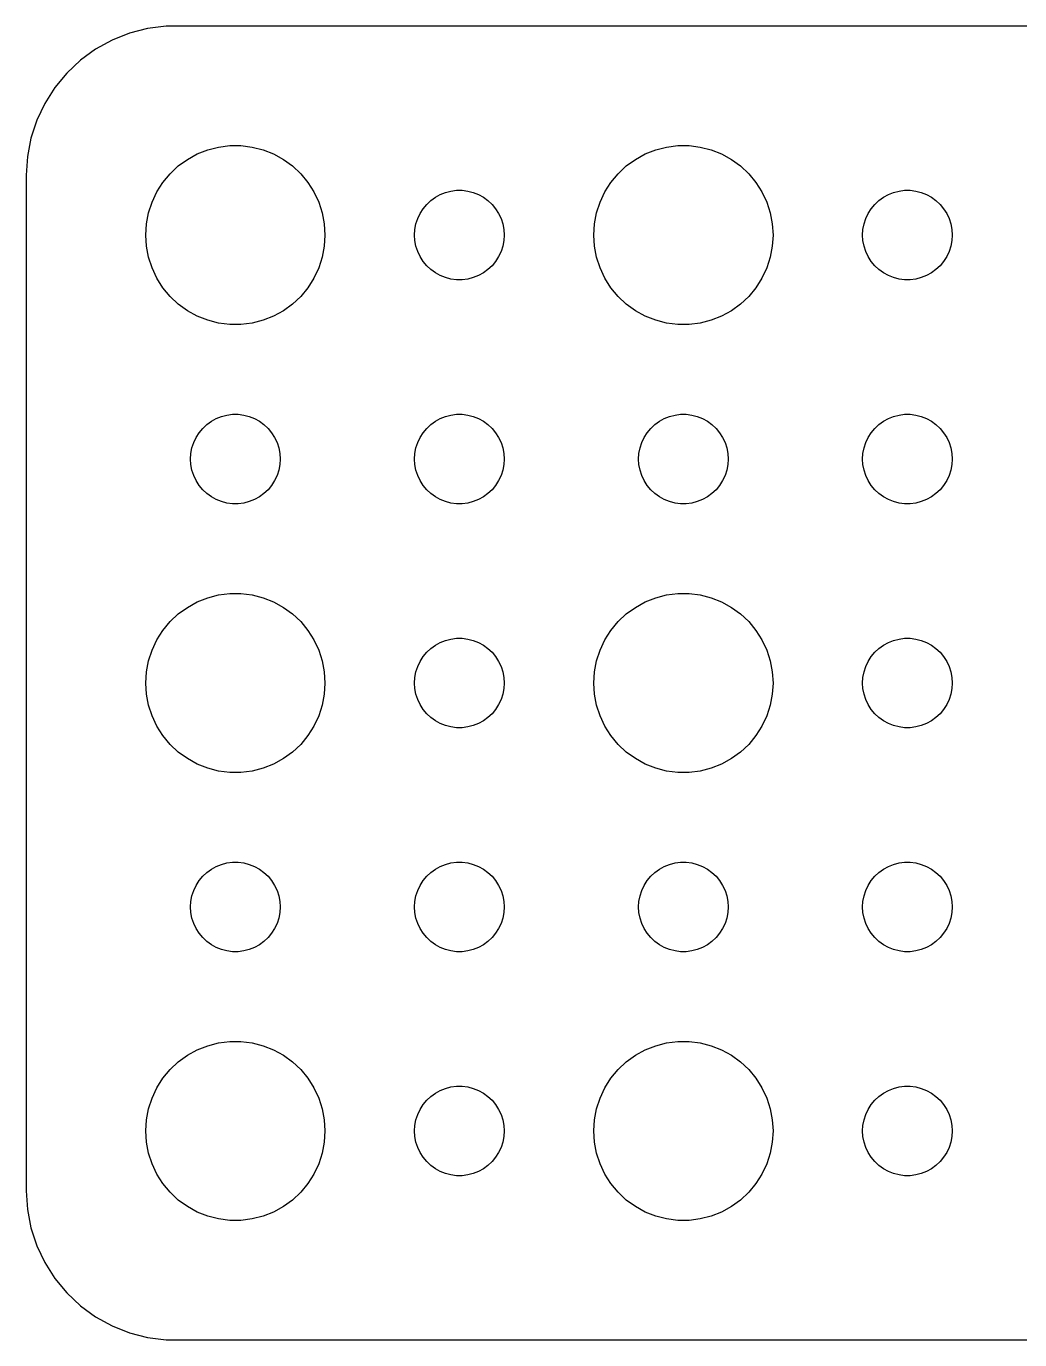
# Model space of a CAD drawing. Header units: metres. Extents: x -37 to 37, y 140 to 346.
# Drawn here: x -37 to -3.74, y 140.01 to 183.99 of the extents above; entities that cross this region are included whole.
import ezdxf

# ---------------------------------------------------------------- set-up
doc = ezdxf.new("R2010")
doc.units = ezdxf.units.M

msp = doc.modelspace()

# ---------------------------------------------------------------- linework, layer by layer
for p, q in [((-32.9369, 183.911), (-33.5451, 183.755)), ((-32.3139, 183.99), (-32.9369, 183.911)), ((32.3139, 183.99), (-32.3139, 183.99)), ((-34.1289, 183.524), (-34.6791, 183.222)), ((-33.5451, 183.755), (-34.1289, 183.524)), ((-34.6791, 183.222), (-35.1871, 182.853)), ((-35.1871, 182.853), (-35.6448, 182.423)), ((-35.6448, 182.423), (-36.0451, 181.939)), ((-36.0451, 181.939), (-36.3815, 181.409)), ((-36.3815, 181.409), (-36.6489, 180.841)), ((-36.6489, 180.841), (-36.8429, 180.243)), ((-36.8429, 180.243), (-36.9606, 179.627)), ((-30.927, 179.853), (-30.5621, 179.947)), ((-30.5621, 179.947), (-30.1884, 179.994)), ((-30.1884, 179.994), (-29.8116, 179.994)), ((-29.8116, 179.994), (-29.4379, 179.947)), ((-29.4379, 179.947), (-29.0729, 179.853)), ((-15.927, 179.853), (-15.5621, 179.947)), ((-15.5621, 179.947), (-15.1884, 179.994)), ((-15.1884, 179.994), (-14.8116, 179.994)), ((-14.8116, 179.994), (-14.4379, 179.947)), ((-14.4379, 179.947), (-14.0729, 179.853)), ((-36.9606, 179.627), (-37, 179)), ((-31.9123, 179.312), (-31.6075, 179.533)), ((-31.6075, 179.533), (-31.2773, 179.714)), ((-31.2773, 179.714), (-30.927, 179.853)), ((-29.0729, 179.853), (-28.7227, 179.714)), ((-28.7227, 179.714), (-28.3925, 179.533)), ((-28.3925, 179.533), (-28.0877, 179.312)), ((-16.9123, 179.312), (-16.6075, 179.533)), ((-16.6075, 179.533), (-16.2773, 179.714)), ((-16.2773, 179.714), (-15.927, 179.853)), ((-14.0729, 179.853), (-13.7227, 179.714)), ((-13.7227, 179.714), (-13.3925, 179.533)), ((-13.3925, 179.533), (-13.0877, 179.312)), ((-37, 179), (-37, 145)), ((-32.427, 178.763), (-32.1869, 179.054)), ((-32.1869, 179.054), (-31.9123, 179.312)), ((-28.0877, 179.312), (-27.8131, 179.054)), ((-27.8131, 179.054), (-27.5729, 178.763)), ((-17.427, 178.763), (-17.1869, 179.054)), ((-17.1869, 179.054), (-16.9123, 179.312)), ((-13.0877, 179.312), (-12.8131, 179.054)), ((-12.8131, 179.054), (-12.5729, 178.763)), ((-32.6289, 178.445), (-32.427, 178.763)), ((-27.5729, 178.763), (-27.3711, 178.445)), ((-17.6289, 178.445), (-17.427, 178.763)), ((-12.5729, 178.763), (-12.3711, 178.445)), ((-32.7893, 178.104), (-32.6289, 178.445)), ((-27.3711, 178.445), (-27.2107, 178.104)), ((-23.5934, 178.027), (-23.4561, 178.156)), ((-23.4561, 178.156), (-23.3037, 178.266)), ((-23.3037, 178.266), (-23.1387, 178.357)), ((-23.1387, 178.357), (-22.9635, 178.427)), ((-22.9635, 178.427), (-22.7811, 178.473)), ((-22.7811, 178.473), (-22.5942, 178.497)), ((-22.5942, 178.497), (-22.4058, 178.497)), ((-22.4058, 178.497), (-22.2189, 178.473)), ((-22.2189, 178.473), (-22.0365, 178.427)), ((-22.0365, 178.427), (-21.8613, 178.357)), ((-21.8613, 178.357), (-21.6963, 178.266)), ((-21.6963, 178.266), (-21.5439, 178.156)), ((-21.5439, 178.156), (-21.4065, 178.027)), ((-17.7893, 178.104), (-17.6289, 178.445)), ((-12.3711, 178.445), (-12.2107, 178.104)), ((-8.59344, 178.027), (-8.45613, 178.156)), ((-8.45613, 178.156), (-8.30373, 178.266)), ((-8.30373, 178.266), (-8.13866, 178.357)), ((-8.13866, 178.357), (-7.96352, 178.427)), ((-7.96352, 178.427), (-7.78107, 178.473)), ((-7.78107, 178.473), (-7.59418, 178.497)), ((-7.59418, 178.497), (-7.40581, 178.497)), ((-7.40581, 178.497), (-7.21892, 178.473)), ((-7.21892, 178.473), (-7.03647, 178.427)), ((-7.03647, 178.427), (-6.86133, 178.357)), ((-6.86133, 178.357), (-6.69626, 178.266)), ((-6.69626, 178.266), (-6.54385, 178.156)), ((-6.54385, 178.156), (-6.40654, 178.027)), ((-32.9763, 177.376), (-32.9057, 177.746)), ((-32.9057, 177.746), (-32.7893, 178.104)), ((-27.2107, 178.104), (-27.0942, 177.746)), ((-27.0942, 177.746), (-27.0237, 177.376)), ((-23.8947, 177.552), (-23.8145, 177.723)), ((-23.8145, 177.723), (-23.7135, 177.882)), ((-23.7135, 177.882), (-23.5934, 178.027)), ((-21.4065, 178.027), (-21.2865, 177.882)), ((-21.2865, 177.882), (-21.1855, 177.723)), ((-21.1855, 177.723), (-21.1053, 177.552)), ((-17.9763, 177.376), (-17.9057, 177.746)), ((-17.9057, 177.746), (-17.7893, 178.104)), ((-12.2107, 178.104), (-12.0942, 177.746)), ((-12.0942, 177.746), (-12.0237, 177.376)), ((-8.89465, 177.552), (-8.81445, 177.723)), ((-8.81445, 177.723), (-8.71352, 177.882)), ((-8.71352, 177.882), (-8.59344, 178.027)), ((-6.40654, 178.027), (-6.28647, 177.882)), ((-6.28647, 177.882), (-6.18553, 177.723)), ((-6.18553, 177.723), (-6.10533, 177.552)), ((-33, 177), (-32.9763, 177.376)), ((-27.0237, 177.376), (-27, 177)), ((-23.9882, 177.188), (-23.9529, 177.373)), ((-23.9529, 177.373), (-23.8947, 177.552)), ((-21.1053, 177.552), (-21.0471, 177.373)), ((-21.0471, 177.373), (-21.0118, 177.188)), ((-18, 177), (-17.9763, 177.376)), ((-12.0237, 177.376), (-12, 177)), ((-8.98816, 177.188), (-8.95287, 177.373)), ((-8.95287, 177.373), (-8.89465, 177.552)), ((-6.10533, 177.552), (-6.04712, 177.373)), ((-6.04712, 177.373), (-6.01183, 177.188)), ((-32.9763, 176.624), (-33, 177)), ((-27, 177), (-27.0237, 176.624)), ((-24, 177), (-23.9882, 177.188)), ((-23.9882, 176.812), (-24, 177)), ((-23.9529, 176.627), (-23.9882, 176.812)), ((-21.0118, 176.812), (-21.0471, 176.627)), ((-21.0118, 177.188), (-21, 177)), ((-21, 177), (-21.0118, 176.812)), ((-17.9763, 176.624), (-18, 177)), ((-12, 177), (-12.0237, 176.624)), ((-9, 177), (-8.98816, 177.188)), ((-8.98816, 176.812), (-9, 177)), ((-8.95287, 176.627), (-8.98816, 176.812)), ((-6.01183, 176.812), (-6.04712, 176.627)), ((-6.01183, 177.188), (-6, 177)), ((-6, 177), (-6.01183, 176.812)), ((-32.9057, 176.254), (-32.9763, 176.624)), ((-27.0237, 176.624), (-27.0942, 176.254)), ((-23.8947, 176.448), (-23.9529, 176.627)), ((-23.8145, 176.277), (-23.8947, 176.448)), ((-21.1053, 176.448), (-21.1855, 176.277)), ((-21.0471, 176.627), (-21.1053, 176.448)), ((-17.9057, 176.254), (-17.9763, 176.624)), ((-12.0237, 176.624), (-12.0942, 176.254)), ((-8.89465, 176.448), (-8.95287, 176.627)), ((-8.81445, 176.277), (-8.89465, 176.448)), ((-6.10533, 176.448), (-6.18553, 176.277)), ((-6.04712, 176.627), (-6.10533, 176.448)), ((-32.7893, 175.896), (-32.9057, 176.254)), ((-27.0942, 176.254), (-27.2107, 175.896)), ((-23.7135, 176.118), (-23.8145, 176.277)), ((-23.5934, 175.973), (-23.7135, 176.118)), ((-23.4561, 175.844), (-23.5934, 175.973)), ((-21.4065, 175.973), (-21.5439, 175.844)), ((-21.2865, 176.118), (-21.4065, 175.973)), ((-21.1855, 176.277), (-21.2865, 176.118)), ((-17.7893, 175.896), (-17.9057, 176.254)), ((-12.0942, 176.254), (-12.2107, 175.896)), ((-8.71352, 176.118), (-8.81445, 176.277)), ((-8.59344, 175.973), (-8.71352, 176.118)), ((-8.45613, 175.844), (-8.59344, 175.973)), ((-6.40654, 175.973), (-6.54385, 175.844)), ((-6.28647, 176.118), (-6.40654, 175.973)), ((-6.18553, 176.277), (-6.28647, 176.118)), ((-32.6289, 175.555), (-32.7893, 175.896)), ((-32.427, 175.237), (-32.6289, 175.555)), ((-27.3711, 175.555), (-27.5729, 175.237)), ((-27.2107, 175.896), (-27.3711, 175.555)), ((-23.3037, 175.734), (-23.4561, 175.844)), ((-23.1387, 175.643), (-23.3037, 175.734)), ((-22.9635, 175.573), (-23.1387, 175.643)), ((-22.7811, 175.527), (-22.9635, 175.573)), ((-22.5942, 175.503), (-22.7811, 175.527)), ((-22.4058, 175.503), (-22.5942, 175.503)), ((-22.2189, 175.527), (-22.4058, 175.503)), ((-22.0365, 175.573), (-22.2189, 175.527)), ((-21.8613, 175.643), (-22.0365, 175.573)), ((-21.6963, 175.734), (-21.8613, 175.643)), ((-21.5439, 175.844), (-21.6963, 175.734)), ((-17.6289, 175.555), (-17.7893, 175.896)), ((-17.427, 175.237), (-17.6289, 175.555)), ((-12.3711, 175.555), (-12.5729, 175.237)), ((-12.2107, 175.896), (-12.3711, 175.555)), ((-8.30373, 175.734), (-8.45613, 175.844)), ((-8.13866, 175.643), (-8.30373, 175.734)), ((-7.96352, 175.573), (-8.13866, 175.643)), ((-7.78107, 175.527), (-7.96352, 175.573)), ((-7.59418, 175.503), (-7.78107, 175.527)), ((-7.40581, 175.503), (-7.59418, 175.503)), ((-7.21892, 175.527), (-7.40581, 175.503)), ((-7.03647, 175.573), (-7.21892, 175.527)), ((-6.86133, 175.643), (-7.03647, 175.573)), ((-6.69626, 175.734), (-6.86133, 175.643)), ((-6.54385, 175.844), (-6.69626, 175.734)), ((-32.1869, 174.946), (-32.427, 175.237)), ((-27.5729, 175.237), (-27.8131, 174.946)), ((-17.1869, 174.946), (-17.427, 175.237)), ((-12.5729, 175.237), (-12.8131, 174.946)), ((-31.9123, 174.688), (-32.1869, 174.946)), ((-31.6075, 174.467), (-31.9123, 174.688)), ((-28.0877, 174.688), (-28.3925, 174.467)), ((-27.8131, 174.946), (-28.0877, 174.688)), ((-16.9123, 174.688), (-17.1869, 174.946)), ((-16.6075, 174.467), (-16.9123, 174.688)), ((-13.0877, 174.688), (-13.3925, 174.467)), ((-12.8131, 174.946), (-13.0877, 174.688)), ((-31.2773, 174.286), (-31.6075, 174.467)), ((-30.927, 174.147), (-31.2773, 174.286)), ((-28.7227, 174.286), (-29.0729, 174.147)), ((-28.3925, 174.467), (-28.7227, 174.286)), ((-16.2773, 174.286), (-16.6075, 174.467)), ((-15.927, 174.147), (-16.2773, 174.286)), ((-13.7227, 174.286), (-14.0729, 174.147)), ((-13.3925, 174.467), (-13.7227, 174.286)), ((-30.5621, 174.053), (-30.927, 174.147)), ((-30.1884, 174.006), (-30.5621, 174.053)), ((-29.8116, 174.006), (-30.1884, 174.006)), ((-29.4379, 174.053), (-29.8116, 174.006)), ((-29.0729, 174.147), (-29.4379, 174.053)), ((-15.5621, 174.053), (-15.927, 174.147)), ((-15.1884, 174.006), (-15.5621, 174.053)), ((-14.8116, 174.006), (-15.1884, 174.006)), ((-14.4379, 174.053), (-14.8116, 174.006)), ((-14.0729, 174.147), (-14.4379, 174.053)), ((-31.0934, 170.527), (-30.9561, 170.656)), ((-30.9561, 170.656), (-30.8037, 170.766)), ((-30.8037, 170.766), (-30.6387, 170.857)), ((-30.6387, 170.857), (-30.4635, 170.927)), ((-30.4635, 170.927), (-30.2811, 170.973)), ((-30.2811, 170.973), (-30.0942, 170.997)), ((-30.0942, 170.997), (-29.9058, 170.997)), ((-29.9058, 170.997), (-29.7189, 170.973)), ((-29.7189, 170.973), (-29.5365, 170.927)), ((-29.5365, 170.927), (-29.3613, 170.857)), ((-29.3613, 170.857), (-29.1963, 170.766)), ((-29.1963, 170.766), (-29.0439, 170.656)), ((-29.0439, 170.656), (-28.9065, 170.527)), ((-23.5934, 170.527), (-23.4561, 170.656)), ((-23.4561, 170.656), (-23.3037, 170.766)), ((-23.3037, 170.766), (-23.1387, 170.857)), ((-23.1387, 170.857), (-22.9635, 170.927)), ((-22.9635, 170.927), (-22.7811, 170.973)), ((-22.7811, 170.973), (-22.5942, 170.997)), ((-22.5942, 170.997), (-22.4058, 170.997)), ((-22.4058, 170.997), (-22.2189, 170.973)), ((-22.2189, 170.973), (-22.0365, 170.927)), ((-22.0365, 170.927), (-21.8613, 170.857)), ((-21.8613, 170.857), (-21.6963, 170.766)), ((-21.6963, 170.766), (-21.5439, 170.656)), ((-21.5439, 170.656), (-21.4065, 170.527)), ((-16.0934, 170.527), (-15.9561, 170.656)), ((-15.9561, 170.656), (-15.8037, 170.766)), ((-15.8037, 170.766), (-15.6387, 170.857)), ((-15.6387, 170.857), (-15.4635, 170.927)), ((-15.4635, 170.927), (-15.2811, 170.973)), ((-15.2811, 170.973), (-15.0942, 170.997)), ((-15.0942, 170.997), (-14.9058, 170.997)), ((-14.9058, 170.997), (-14.7189, 170.973)), ((-14.7189, 170.973), (-14.5365, 170.927)), ((-14.5365, 170.927), (-14.3613, 170.857)), ((-14.3613, 170.857), (-14.1963, 170.766)), ((-14.1963, 170.766), (-14.0439, 170.656)), ((-14.0439, 170.656), (-13.9065, 170.527)), ((-8.59344, 170.527), (-8.45613, 170.656)), ((-8.45613, 170.656), (-8.30373, 170.766)), ((-8.30373, 170.766), (-8.13866, 170.857)), ((-8.13866, 170.857), (-7.96352, 170.927)), ((-7.96352, 170.927), (-7.78107, 170.973)), ((-7.78107, 170.973), (-7.59418, 170.997)), ((-7.59418, 170.997), (-7.40581, 170.997)), ((-7.40581, 170.997), (-7.21892, 170.973)), ((-7.21892, 170.973), (-7.03647, 170.927)), ((-7.03647, 170.927), (-6.86133, 170.857)), ((-6.86133, 170.857), (-6.69626, 170.766)), ((-6.69626, 170.766), (-6.54385, 170.656)), ((-6.54385, 170.656), (-6.40654, 170.527)), ((-31.3947, 170.052), (-31.3145, 170.223)), ((-31.3145, 170.223), (-31.2135, 170.382)), ((-31.2135, 170.382), (-31.0934, 170.527)), ((-28.9065, 170.527), (-28.7865, 170.382)), ((-28.7865, 170.382), (-28.6855, 170.223)), ((-28.6855, 170.223), (-28.6053, 170.052)), ((-23.8947, 170.052), (-23.8145, 170.223)), ((-23.8145, 170.223), (-23.7135, 170.382)), ((-23.7135, 170.382), (-23.5934, 170.527)), ((-21.4065, 170.527), (-21.2865, 170.382)), ((-21.2865, 170.382), (-21.1855, 170.223)), ((-21.1855, 170.223), (-21.1053, 170.052)), ((-16.3947, 170.052), (-16.3145, 170.223)), ((-16.3145, 170.223), (-16.2135, 170.382)), ((-16.2135, 170.382), (-16.0934, 170.527)), ((-13.9065, 170.527), (-13.7865, 170.382)), ((-13.7865, 170.382), (-13.6855, 170.223)), ((-13.6855, 170.223), (-13.6053, 170.052)), ((-8.89465, 170.052), (-8.81445, 170.223)), ((-8.81445, 170.223), (-8.71352, 170.382)), ((-8.71352, 170.382), (-8.59344, 170.527)), ((-6.40654, 170.527), (-6.28647, 170.382)), ((-6.28647, 170.382), (-6.18553, 170.223)), ((-6.18553, 170.223), (-6.10533, 170.052)), ((-31.4882, 169.688), (-31.4529, 169.873)), ((-31.4529, 169.873), (-31.3947, 170.052)), ((-28.6053, 170.052), (-28.5471, 169.873)), ((-28.5471, 169.873), (-28.5118, 169.688)), ((-23.9882, 169.688), (-23.9529, 169.873)), ((-23.9529, 169.873), (-23.8947, 170.052)), ((-21.1053, 170.052), (-21.0471, 169.873)), ((-21.0471, 169.873), (-21.0118, 169.688)), ((-16.4882, 169.688), (-16.4529, 169.873)), ((-16.4529, 169.873), (-16.3947, 170.052)), ((-13.6053, 170.052), (-13.5471, 169.873)), ((-13.5471, 169.873), (-13.5118, 169.688)), ((-8.98816, 169.688), (-8.95287, 169.873)), ((-8.95287, 169.873), (-8.89465, 170.052)), ((-6.10533, 170.052), (-6.04712, 169.873)), ((-6.04712, 169.873), (-6.01183, 169.688)), ((-31.5, 169.5), (-31.4882, 169.688)), ((-31.4882, 169.312), (-31.5, 169.5)), ((-28.5118, 169.688), (-28.5, 169.5)), ((-28.5, 169.5), (-28.5118, 169.312)), ((-24, 169.5), (-23.9882, 169.688)), ((-23.9882, 169.312), (-24, 169.5)), ((-21.0118, 169.688), (-21, 169.5)), ((-21, 169.5), (-21.0118, 169.312)), ((-16.5, 169.5), (-16.4882, 169.688)), ((-16.4882, 169.312), (-16.5, 169.5)), ((-13.5118, 169.688), (-13.5, 169.5)), ((-13.5, 169.5), (-13.5118, 169.312)), ((-9, 169.5), (-8.98816, 169.688)), ((-8.98816, 169.312), (-9, 169.5)), ((-6.01183, 169.688), (-6, 169.5)), ((-6, 169.5), (-6.01183, 169.312)), ((-31.4529, 169.127), (-31.4882, 169.312)), ((-31.3947, 168.948), (-31.4529, 169.127)), ((-31.3145, 168.777), (-31.3947, 168.948)), ((-28.6053, 168.948), (-28.6855, 168.777)), ((-28.5471, 169.127), (-28.6053, 168.948)), ((-28.5118, 169.312), (-28.5471, 169.127)), ((-23.9529, 169.127), (-23.9882, 169.312)), ((-23.8947, 168.948), (-23.9529, 169.127)), ((-23.8145, 168.777), (-23.8947, 168.948)), ((-21.1053, 168.948), (-21.1855, 168.777)), ((-21.0471, 169.127), (-21.1053, 168.948)), ((-21.0118, 169.312), (-21.0471, 169.127)), ((-16.4529, 169.127), (-16.4882, 169.312)), ((-16.3947, 168.948), (-16.4529, 169.127)), ((-16.3145, 168.777), (-16.3947, 168.948)), ((-13.6053, 168.948), (-13.6855, 168.777)), ((-13.5471, 169.127), (-13.6053, 168.948)), ((-13.5118, 169.312), (-13.5471, 169.127)), ((-8.95287, 169.127), (-8.98816, 169.312)), ((-8.89465, 168.948), (-8.95287, 169.127)), ((-8.81445, 168.777), (-8.89465, 168.948)), ((-6.10533, 168.948), (-6.18553, 168.777)), ((-6.04712, 169.127), (-6.10533, 168.948)), ((-6.01183, 169.312), (-6.04712, 169.127)), ((-31.2135, 168.618), (-31.3145, 168.777)), ((-31.0934, 168.473), (-31.2135, 168.618)), ((-30.9561, 168.344), (-31.0934, 168.473)), ((-28.9065, 168.473), (-29.0439, 168.344)), ((-28.7865, 168.618), (-28.9065, 168.473)), ((-28.6855, 168.777), (-28.7865, 168.618)), ((-23.7135, 168.618), (-23.8145, 168.777)), ((-23.5934, 168.473), (-23.7135, 168.618)), ((-23.4561, 168.344), (-23.5934, 168.473)), ((-21.4065, 168.473), (-21.5439, 168.344)), ((-21.2865, 168.618), (-21.4065, 168.473)), ((-21.1855, 168.777), (-21.2865, 168.618)), ((-16.2135, 168.618), (-16.3145, 168.777)), ((-16.0934, 168.473), (-16.2135, 168.618)), ((-15.9561, 168.344), (-16.0934, 168.473)), ((-13.9065, 168.473), (-14.0439, 168.344)), ((-13.7865, 168.618), (-13.9065, 168.473)), ((-13.6855, 168.777), (-13.7865, 168.618)), ((-8.71352, 168.618), (-8.81445, 168.777)), ((-8.59344, 168.473), (-8.71352, 168.618)), ((-8.45613, 168.344), (-8.59344, 168.473)), ((-6.40654, 168.473), (-6.54385, 168.344)), ((-6.28647, 168.618), (-6.40654, 168.473)), ((-6.18553, 168.777), (-6.28647, 168.618)), ((-30.8037, 168.234), (-30.9561, 168.344)), ((-30.6387, 168.143), (-30.8037, 168.234)), ((-30.4635, 168.073), (-30.6387, 168.143)), ((-30.2811, 168.027), (-30.4635, 168.073)), ((-30.0942, 168.003), (-30.2811, 168.027)), ((-29.7189, 168.027), (-29.9058, 168.003)), ((-29.5365, 168.073), (-29.7189, 168.027)), ((-29.3613, 168.143), (-29.5365, 168.073)), ((-29.1963, 168.234), (-29.3613, 168.143)), ((-29.0439, 168.344), (-29.1963, 168.234)), ((-23.3037, 168.234), (-23.4561, 168.344)), ((-23.1387, 168.143), (-23.3037, 168.234)), ((-22.9635, 168.073), (-23.1387, 168.143)), ((-22.7811, 168.027), (-22.9635, 168.073)), ((-22.5942, 168.003), (-22.7811, 168.027)), ((-22.2189, 168.027), (-22.4058, 168.003)), ((-22.0365, 168.073), (-22.2189, 168.027)), ((-21.8613, 168.143), (-22.0365, 168.073)), ((-21.6963, 168.234), (-21.8613, 168.143)), ((-21.5439, 168.344), (-21.6963, 168.234)), ((-15.8037, 168.234), (-15.9561, 168.344)), ((-15.6387, 168.143), (-15.8037, 168.234)), ((-15.4635, 168.073), (-15.6387, 168.143)), ((-15.2811, 168.027), (-15.4635, 168.073)), ((-15.0942, 168.003), (-15.2811, 168.027)), ((-14.7189, 168.027), (-14.9058, 168.003)), ((-14.5365, 168.073), (-14.7189, 168.027)), ((-14.3613, 168.143), (-14.5365, 168.073)), ((-14.1963, 168.234), (-14.3613, 168.143)), ((-14.0439, 168.344), (-14.1963, 168.234)), ((-8.30373, 168.234), (-8.45613, 168.344)), ((-8.13866, 168.143), (-8.30373, 168.234)), ((-7.96352, 168.073), (-8.13866, 168.143)), ((-7.78107, 168.027), (-7.96352, 168.073)), ((-7.59418, 168.003), (-7.78107, 168.027)), ((-7.21892, 168.027), (-7.40581, 168.003)), ((-7.03647, 168.073), (-7.21892, 168.027)), ((-6.86133, 168.143), (-7.03647, 168.073)), ((-6.69626, 168.234), (-6.86133, 168.143)), ((-6.54385, 168.344), (-6.69626, 168.234)), ((-29.9058, 168.003), (-30.0942, 168.003)), ((-22.4058, 168.003), (-22.5942, 168.003)), ((-14.9058, 168.003), (-15.0942, 168.003)), ((-7.40581, 168.003), (-7.59418, 168.003)), ((-30.927, 164.853), (-30.5621, 164.947)), ((-30.5621, 164.947), (-30.1884, 164.994)), ((-30.1884, 164.994), (-29.8116, 164.994)), ((-29.8116, 164.994), (-29.4379, 164.947)), ((-29.4379, 164.947), (-29.0729, 164.853)), ((-15.927, 164.853), (-15.5621, 164.947)), ((-15.5621, 164.947), (-15.1884, 164.994)), ((-15.1884, 164.994), (-14.8116, 164.994)), ((-14.8116, 164.994), (-14.4379, 164.947)), ((-14.4379, 164.947), (-14.0729, 164.853)), ((-31.9123, 164.312), (-31.6075, 164.533)), ((-31.6075, 164.533), (-31.2773, 164.714)), ((-31.2773, 164.714), (-30.927, 164.853)), ((-29.0729, 164.853), (-28.7227, 164.714)), ((-28.7227, 164.714), (-28.3925, 164.533)), ((-28.3925, 164.533), (-28.0877, 164.312)), ((-16.9123, 164.312), (-16.6075, 164.533)), ((-16.6075, 164.533), (-16.2773, 164.714)), ((-16.2773, 164.714), (-15.927, 164.853)), ((-14.0729, 164.853), (-13.7227, 164.714)), ((-13.7227, 164.714), (-13.3925, 164.533)), ((-13.3925, 164.533), (-13.0877, 164.312)), ((-32.427, 163.763), (-32.1869, 164.054)), ((-32.1869, 164.054), (-31.9123, 164.312)), ((-28.0877, 164.312), (-27.8131, 164.054)), ((-27.8131, 164.054), (-27.5729, 163.763)), ((-17.427, 163.763), (-17.1869, 164.054)), ((-17.1869, 164.054), (-16.9123, 164.312)), ((-13.0877, 164.312), (-12.8131, 164.054)), ((-12.8131, 164.054), (-12.5729, 163.763)), ((-32.6289, 163.445), (-32.427, 163.763)), ((-27.5729, 163.763), (-27.3711, 163.445)), ((-17.6289, 163.445), (-17.427, 163.763)), ((-12.5729, 163.763), (-12.3711, 163.445)), ((-32.7893, 163.104), (-32.6289, 163.445)), ((-27.3711, 163.445), (-27.2107, 163.104)), ((-23.4561, 163.156), (-23.3037, 163.266)), ((-23.3037, 163.266), (-23.1387, 163.357)), ((-23.1387, 163.357), (-22.9635, 163.427)), ((-22.9635, 163.427), (-22.7811, 163.473)), ((-22.7811, 163.473), (-22.5942, 163.497)), ((-22.5942, 163.497), (-22.4058, 163.497)), ((-22.4058, 163.497), (-22.2189, 163.473)), ((-22.2189, 163.473), (-22.0365, 163.427)), ((-22.0365, 163.427), (-21.8613, 163.357)), ((-21.8613, 163.357), (-21.6963, 163.266)), ((-21.6963, 163.266), (-21.5439, 163.156)), ((-17.7893, 163.104), (-17.6289, 163.445)), ((-12.3711, 163.445), (-12.2107, 163.104)), ((-8.45613, 163.156), (-8.30373, 163.266)), ((-8.30373, 163.266), (-8.13866, 163.357)), ((-8.13866, 163.357), (-7.96352, 163.427)), ((-7.96352, 163.427), (-7.78107, 163.473)), ((-7.78107, 163.473), (-7.59418, 163.497)), ((-7.59418, 163.497), (-7.40581, 163.497)), ((-7.40581, 163.497), (-7.21892, 163.473)), ((-7.21892, 163.473), (-7.03647, 163.427)), ((-7.03647, 163.427), (-6.86133, 163.357)), ((-6.86133, 163.357), (-6.69626, 163.266)), ((-6.69626, 163.266), (-6.54385, 163.156)), ((-32.9763, 162.376), (-32.9057, 162.746)), ((-32.9057, 162.746), (-32.7893, 163.104)), ((-27.2107, 163.104), (-27.0942, 162.746)), ((-27.0942, 162.746), (-27.0237, 162.376)), ((-23.8145, 162.723), (-23.7135, 162.882)), ((-23.7135, 162.882), (-23.5934, 163.027)), ((-23.5934, 163.027), (-23.4561, 163.156)), ((-21.5439, 163.156), (-21.4065, 163.027)), ((-21.4065, 163.027), (-21.2865, 162.882)), ((-21.2865, 162.882), (-21.1855, 162.723)), ((-17.9763, 162.376), (-17.9057, 162.746)), ((-17.9057, 162.746), (-17.7893, 163.104)), ((-12.2107, 163.104), (-12.0942, 162.746)), ((-12.0942, 162.746), (-12.0237, 162.376)), ((-8.81445, 162.723), (-8.71352, 162.882)), ((-8.71352, 162.882), (-8.59344, 163.027)), ((-8.59344, 163.027), (-8.45613, 163.156)), ((-6.54385, 163.156), (-6.40654, 163.027)), ((-6.40654, 163.027), (-6.28647, 162.882)), ((-6.28647, 162.882), (-6.18553, 162.723)), ((-33, 162), (-32.9763, 162.376)), ((-27.0237, 162.376), (-27, 162)), ((-23.9882, 162.188), (-23.9529, 162.373)), ((-23.9529, 162.373), (-23.8947, 162.552)), ((-23.8947, 162.552), (-23.8145, 162.723)), ((-21.1855, 162.723), (-21.1053, 162.552)), ((-21.1053, 162.552), (-21.0471, 162.373)), ((-21.0471, 162.373), (-21.0118, 162.188)), ((-18, 162), (-17.9763, 162.376)), ((-12.0237, 162.376), (-12, 162)), ((-8.98816, 162.188), (-8.95287, 162.373)), ((-8.95287, 162.373), (-8.89465, 162.552)), ((-8.89465, 162.552), (-8.81445, 162.723)), ((-6.18553, 162.723), (-6.10533, 162.552)), ((-6.10533, 162.552), (-6.04712, 162.373)), ((-6.04712, 162.373), (-6.01183, 162.188)), ((-32.9763, 161.624), (-33, 162)), ((-27, 162), (-27.0237, 161.624)), ((-24, 162), (-23.9882, 162.188)), ((-23.9882, 161.812), (-24, 162)), ((-21.0118, 162.188), (-21, 162)), ((-21, 162), (-21.0118, 161.812)), ((-17.9763, 161.624), (-18, 162)), ((-12, 162), (-12.0237, 161.624)), ((-9, 162), (-8.98816, 162.188)), ((-8.98816, 161.812), (-9, 162)), ((-6.01183, 162.188), (-6, 162)), ((-6, 162), (-6.01183, 161.812)), ((-32.9057, 161.254), (-32.9763, 161.624)), ((-27.0237, 161.624), (-27.0942, 161.254)), ((-23.9529, 161.627), (-23.9882, 161.812)), ((-23.8947, 161.448), (-23.9529, 161.627)), ((-23.8145, 161.277), (-23.8947, 161.448)), ((-21.1053, 161.448), (-21.1855, 161.277)), ((-21.0471, 161.627), (-21.1053, 161.448)), ((-21.0118, 161.812), (-21.0471, 161.627)), ((-17.9057, 161.254), (-17.9763, 161.624)), ((-12.0237, 161.624), (-12.0942, 161.254)), ((-8.95287, 161.627), (-8.98816, 161.812)), ((-8.89465, 161.448), (-8.95287, 161.627)), ((-8.81445, 161.277), (-8.89465, 161.448)), ((-6.10533, 161.448), (-6.18553, 161.277)), ((-6.04712, 161.627), (-6.10533, 161.448)), ((-6.01183, 161.812), (-6.04712, 161.627)), ((-32.7893, 160.896), (-32.9057, 161.254)), ((-27.0942, 161.254), (-27.2107, 160.896)), ((-23.7135, 161.118), (-23.8145, 161.277)), ((-23.5934, 160.973), (-23.7135, 161.118)), ((-23.4561, 160.844), (-23.5934, 160.973)), ((-21.4065, 160.973), (-21.5439, 160.844)), ((-21.2865, 161.118), (-21.4065, 160.973)), ((-21.1855, 161.277), (-21.2865, 161.118)), ((-17.7893, 160.896), (-17.9057, 161.254)), ((-12.0942, 161.254), (-12.2107, 160.896)), ((-8.71352, 161.118), (-8.81445, 161.277)), ((-8.59344, 160.973), (-8.71352, 161.118)), ((-8.45613, 160.844), (-8.59344, 160.973)), ((-6.40654, 160.973), (-6.54385, 160.844)), ((-6.28647, 161.118), (-6.40654, 160.973)), ((-6.18553, 161.277), (-6.28647, 161.118)), ((-32.6289, 160.555), (-32.7893, 160.896)), ((-32.427, 160.237), (-32.6289, 160.555)), ((-27.3711, 160.555), (-27.5729, 160.237)), ((-27.2107, 160.896), (-27.3711, 160.555)), ((-23.3037, 160.734), (-23.4561, 160.844)), ((-23.1387, 160.643), (-23.3037, 160.734)), ((-22.9635, 160.573), (-23.1387, 160.643)), ((-22.7811, 160.527), (-22.9635, 160.573)), ((-22.0365, 160.573), (-22.2189, 160.527)), ((-21.8613, 160.643), (-22.0365, 160.573)), ((-21.6963, 160.734), (-21.8613, 160.643)), ((-21.5439, 160.844), (-21.6963, 160.734)), ((-17.6289, 160.555), (-17.7893, 160.896)), ((-17.427, 160.237), (-17.6289, 160.555)), ((-12.3711, 160.555), (-12.5729, 160.237)), ((-12.2107, 160.896), (-12.3711, 160.555)), ((-8.30373, 160.734), (-8.45613, 160.844)), ((-8.13866, 160.643), (-8.30373, 160.734)), ((-7.96352, 160.573), (-8.13866, 160.643)), ((-7.78107, 160.527), (-7.96352, 160.573)), ((-7.03647, 160.573), (-7.21892, 160.527)), ((-6.86133, 160.643), (-7.03647, 160.573)), ((-6.69626, 160.734), (-6.86133, 160.643)), ((-6.54385, 160.844), (-6.69626, 160.734)), ((-32.1869, 159.946), (-32.427, 160.237)), ((-27.5729, 160.237), (-27.8131, 159.946)), ((-22.5942, 160.503), (-22.7811, 160.527)), ((-22.4058, 160.503), (-22.5942, 160.503)), ((-22.2189, 160.527), (-22.4058, 160.503)), ((-17.1869, 159.946), (-17.427, 160.237)), ((-12.5729, 160.237), (-12.8131, 159.946)), ((-7.59418, 160.503), (-7.78107, 160.527)), ((-7.40581, 160.503), (-7.59418, 160.503)), ((-7.21892, 160.527), (-7.40581, 160.503)), ((-31.9123, 159.688), (-32.1869, 159.946)), ((-31.6075, 159.467), (-31.9123, 159.688)), ((-28.0877, 159.688), (-28.3925, 159.467)), ((-27.8131, 159.946), (-28.0877, 159.688)), ((-16.9123, 159.688), (-17.1869, 159.946)), ((-16.6075, 159.467), (-16.9123, 159.688)), ((-13.0877, 159.688), (-13.3925, 159.467)), ((-12.8131, 159.946), (-13.0877, 159.688)), ((-31.2773, 159.286), (-31.6075, 159.467)), ((-30.927, 159.147), (-31.2773, 159.286)), ((-28.7227, 159.286), (-29.0729, 159.147)), ((-28.3925, 159.467), (-28.7227, 159.286)), ((-16.2773, 159.286), (-16.6075, 159.467)), ((-15.927, 159.147), (-16.2773, 159.286)), ((-13.7227, 159.286), (-14.0729, 159.147)), ((-13.3925, 159.467), (-13.7227, 159.286)), ((-30.5621, 159.053), (-30.927, 159.147)), ((-30.1884, 159.006), (-30.5621, 159.053)), ((-29.8116, 159.006), (-30.1884, 159.006)), ((-29.4379, 159.053), (-29.8116, 159.006)), ((-29.0729, 159.147), (-29.4379, 159.053)), ((-15.5621, 159.053), (-15.927, 159.147)), ((-15.1884, 159.006), (-15.5621, 159.053)), ((-14.8116, 159.006), (-15.1884, 159.006)), ((-14.4379, 159.053), (-14.8116, 159.006)), ((-14.0729, 159.147), (-14.4379, 159.053)), ((-30.9561, 155.656), (-30.8037, 155.766)), ((-30.8037, 155.766), (-30.6387, 155.857)), ((-30.6387, 155.857), (-30.4635, 155.927)), ((-30.4635, 155.927), (-30.2811, 155.973)), ((-30.2811, 155.973), (-30.0942, 155.997)), ((-30.0942, 155.997), (-29.9058, 155.997)), ((-29.9058, 155.997), (-29.7189, 155.973)), ((-29.7189, 155.973), (-29.5365, 155.927)), ((-29.5365, 155.927), (-29.3613, 155.857)), ((-29.3613, 155.857), (-29.1963, 155.766)), ((-29.1963, 155.766), (-29.0439, 155.656)), ((-23.4561, 155.656), (-23.3037, 155.766)), ((-23.3037, 155.766), (-23.1387, 155.857)), ((-23.1387, 155.857), (-22.9635, 155.927)), ((-22.9635, 155.927), (-22.7811, 155.973)), ((-22.7811, 155.973), (-22.5942, 155.997)), ((-22.5942, 155.997), (-22.4058, 155.997)), ((-22.4058, 155.997), (-22.2189, 155.973)), ((-22.2189, 155.973), (-22.0365, 155.927)), ((-22.0365, 155.927), (-21.8613, 155.857)), ((-21.8613, 155.857), (-21.6963, 155.766)), ((-21.6963, 155.766), (-21.5439, 155.656)), ((-15.9561, 155.656), (-15.8037, 155.766)), ((-15.8037, 155.766), (-15.6387, 155.857)), ((-15.6387, 155.857), (-15.4635, 155.927)), ((-15.4635, 155.927), (-15.2811, 155.973)), ((-15.2811, 155.973), (-15.0942, 155.997)), ((-15.0942, 155.997), (-14.9058, 155.997)), ((-14.9058, 155.997), (-14.7189, 155.973)), ((-14.7189, 155.973), (-14.5365, 155.927)), ((-14.5365, 155.927), (-14.3613, 155.857)), ((-14.3613, 155.857), (-14.1963, 155.766)), ((-14.1963, 155.766), (-14.0439, 155.656)), ((-8.45613, 155.656), (-8.30373, 155.766)), ((-8.30373, 155.766), (-8.13866, 155.857)), ((-8.13866, 155.857), (-7.96352, 155.927)), ((-7.96352, 155.927), (-7.78107, 155.973)), ((-7.78107, 155.973), (-7.59418, 155.997)), ((-7.59418, 155.997), (-7.40581, 155.997)), ((-7.40581, 155.997), (-7.21892, 155.973)), ((-7.21892, 155.973), (-7.03647, 155.927)), ((-7.03647, 155.927), (-6.86133, 155.857)), ((-6.86133, 155.857), (-6.69626, 155.766)), ((-6.69626, 155.766), (-6.54385, 155.656)), ((-31.3145, 155.223), (-31.2135, 155.382)), ((-31.2135, 155.382), (-31.0934, 155.527)), ((-31.0934, 155.527), (-30.9561, 155.656)), ((-29.0439, 155.656), (-28.9065, 155.527)), ((-28.9065, 155.527), (-28.7865, 155.382)), ((-28.7865, 155.382), (-28.6855, 155.223)), ((-23.8145, 155.223), (-23.7135, 155.382)), ((-23.7135, 155.382), (-23.5934, 155.527)), ((-23.5934, 155.527), (-23.4561, 155.656)), ((-21.5439, 155.656), (-21.4065, 155.527)), ((-21.4065, 155.527), (-21.2865, 155.382)), ((-21.2865, 155.382), (-21.1855, 155.223)), ((-16.3145, 155.223), (-16.2135, 155.382)), ((-16.2135, 155.382), (-16.0934, 155.527)), ((-16.0934, 155.527), (-15.9561, 155.656)), ((-14.0439, 155.656), (-13.9065, 155.527)), ((-13.9065, 155.527), (-13.7865, 155.382)), ((-13.7865, 155.382), (-13.6855, 155.223)), ((-8.81445, 155.223), (-8.71352, 155.382)), ((-8.71352, 155.382), (-8.59344, 155.527)), ((-8.59344, 155.527), (-8.45613, 155.656)), ((-6.54385, 155.656), (-6.40654, 155.527)), ((-6.40654, 155.527), (-6.28647, 155.382)), ((-6.28647, 155.382), (-6.18553, 155.223)), ((-31.4882, 154.688), (-31.4529, 154.873)), ((-31.4529, 154.873), (-31.3947, 155.052)), ((-31.3947, 155.052), (-31.3145, 155.223)), ((-28.6855, 155.223), (-28.6053, 155.052)), ((-28.6053, 155.052), (-28.5471, 154.873)), ((-28.5471, 154.873), (-28.5118, 154.688)), ((-23.9882, 154.688), (-23.9529, 154.873)), ((-23.9529, 154.873), (-23.8947, 155.052)), ((-23.8947, 155.052), (-23.8145, 155.223)), ((-21.1855, 155.223), (-21.1053, 155.052)), ((-21.1053, 155.052), (-21.0471, 154.873)), ((-21.0471, 154.873), (-21.0118, 154.688)), ((-16.4882, 154.688), (-16.4529, 154.873)), ((-16.4529, 154.873), (-16.3947, 155.052)), ((-16.3947, 155.052), (-16.3145, 155.223)), ((-13.6855, 155.223), (-13.6053, 155.052)), ((-13.6053, 155.052), (-13.5471, 154.873)), ((-13.5471, 154.873), (-13.5118, 154.688)), ((-8.98816, 154.688), (-8.95287, 154.873)), ((-8.95287, 154.873), (-8.89465, 155.052)), ((-8.89465, 155.052), (-8.81445, 155.223)), ((-6.18553, 155.223), (-6.10533, 155.052)), ((-6.10533, 155.052), (-6.04712, 154.873)), ((-6.04712, 154.873), (-6.01183, 154.688)), ((-31.5, 154.5), (-31.4882, 154.688)), ((-31.4882, 154.312), (-31.5, 154.5)), ((-28.5118, 154.688), (-28.5, 154.5)), ((-28.5, 154.5), (-28.5118, 154.312)), ((-24, 154.5), (-23.9882, 154.688)), ((-23.9882, 154.312), (-24, 154.5)), ((-21.0118, 154.688), (-21, 154.5)), ((-21, 154.5), (-21.0118, 154.312)), ((-16.5, 154.5), (-16.4882, 154.688)), ((-16.4882, 154.312), (-16.5, 154.5)), ((-13.5118, 154.688), (-13.5, 154.5)), ((-13.5, 154.5), (-13.5118, 154.312)), ((-9, 154.5), (-8.98816, 154.688)), ((-8.98816, 154.312), (-9, 154.5)), ((-6.01183, 154.688), (-6, 154.5)), ((-6, 154.5), (-6.01183, 154.312)), ((-31.4529, 154.127), (-31.4882, 154.312)), ((-31.3947, 153.948), (-31.4529, 154.127)), ((-31.3145, 153.777), (-31.3947, 153.948)), ((-28.6053, 153.948), (-28.6855, 153.777)), ((-28.5471, 154.127), (-28.6053, 153.948)), ((-28.5118, 154.312), (-28.5471, 154.127)), ((-23.9529, 154.127), (-23.9882, 154.312)), ((-23.8947, 153.948), (-23.9529, 154.127)), ((-23.8145, 153.777), (-23.8947, 153.948)), ((-21.1053, 153.948), (-21.1855, 153.777)), ((-21.0471, 154.127), (-21.1053, 153.948)), ((-21.0118, 154.312), (-21.0471, 154.127)), ((-16.4529, 154.127), (-16.4882, 154.312)), ((-16.3947, 153.948), (-16.4529, 154.127)), ((-16.3145, 153.777), (-16.3947, 153.948)), ((-13.6053, 153.948), (-13.6855, 153.777)), ((-13.5471, 154.127), (-13.6053, 153.948)), ((-13.5118, 154.312), (-13.5471, 154.127)), ((-8.95287, 154.127), (-8.98816, 154.312)), ((-8.89465, 153.948), (-8.95287, 154.127)), ((-8.81445, 153.777), (-8.89465, 153.948)), ((-6.10533, 153.948), (-6.18553, 153.777)), ((-6.04712, 154.127), (-6.10533, 153.948)), ((-6.01183, 154.312), (-6.04712, 154.127)), ((-31.2135, 153.618), (-31.3145, 153.777)), ((-31.0934, 153.473), (-31.2135, 153.618)), ((-28.7865, 153.618), (-28.9065, 153.473)), ((-28.6855, 153.777), (-28.7865, 153.618)), ((-23.7135, 153.618), (-23.8145, 153.777)), ((-23.5934, 153.473), (-23.7135, 153.618)), ((-21.2865, 153.618), (-21.4065, 153.473)), ((-21.1855, 153.777), (-21.2865, 153.618)), ((-16.2135, 153.618), (-16.3145, 153.777)), ((-16.0934, 153.473), (-16.2135, 153.618)), ((-13.7865, 153.618), (-13.9065, 153.473)), ((-13.6855, 153.777), (-13.7865, 153.618)), ((-8.71352, 153.618), (-8.81445, 153.777)), ((-8.59344, 153.473), (-8.71352, 153.618)), ((-6.28647, 153.618), (-6.40654, 153.473)), ((-6.18553, 153.777), (-6.28647, 153.618)), ((-30.9561, 153.344), (-31.0934, 153.473)), ((-30.8037, 153.234), (-30.9561, 153.344)), ((-30.6387, 153.143), (-30.8037, 153.234)), ((-30.4635, 153.073), (-30.6387, 153.143)), ((-30.2811, 153.027), (-30.4635, 153.073)), ((-29.5365, 153.073), (-29.7189, 153.027)), ((-29.3613, 153.143), (-29.5365, 153.073)), ((-29.1963, 153.234), (-29.3613, 153.143)), ((-29.0439, 153.344), (-29.1963, 153.234)), ((-28.9065, 153.473), (-29.0439, 153.344)), ((-23.4561, 153.344), (-23.5934, 153.473)), ((-23.3037, 153.234), (-23.4561, 153.344)), ((-23.1387, 153.143), (-23.3037, 153.234)), ((-22.9635, 153.073), (-23.1387, 153.143)), ((-22.7811, 153.027), (-22.9635, 153.073)), ((-22.0365, 153.073), (-22.2189, 153.027)), ((-21.8613, 153.143), (-22.0365, 153.073)), ((-21.6963, 153.234), (-21.8613, 153.143)), ((-21.5439, 153.344), (-21.6963, 153.234)), ((-21.4065, 153.473), (-21.5439, 153.344)), ((-15.9561, 153.344), (-16.0934, 153.473)), ((-15.8037, 153.234), (-15.9561, 153.344)), ((-15.6387, 153.143), (-15.8037, 153.234)), ((-15.4635, 153.073), (-15.6387, 153.143)), ((-15.2811, 153.027), (-15.4635, 153.073)), ((-14.5365, 153.073), (-14.7189, 153.027)), ((-14.3613, 153.143), (-14.5365, 153.073)), ((-14.1963, 153.234), (-14.3613, 153.143)), ((-14.0439, 153.344), (-14.1963, 153.234)), ((-13.9065, 153.473), (-14.0439, 153.344)), ((-8.45613, 153.344), (-8.59344, 153.473)), ((-8.30373, 153.234), (-8.45613, 153.344)), ((-8.13866, 153.143), (-8.30373, 153.234)), ((-7.96352, 153.073), (-8.13866, 153.143)), ((-7.78107, 153.027), (-7.96352, 153.073)), ((-7.03647, 153.073), (-7.21892, 153.027)), ((-6.86133, 153.143), (-7.03647, 153.073)), ((-6.69626, 153.234), (-6.86133, 153.143)), ((-6.54385, 153.344), (-6.69626, 153.234)), ((-6.40654, 153.473), (-6.54385, 153.344)), ((-30.0942, 153.003), (-30.2811, 153.027)), ((-29.9058, 153.003), (-30.0942, 153.003)), ((-29.7189, 153.027), (-29.9058, 153.003)), ((-22.5942, 153.003), (-22.7811, 153.027)), ((-22.4058, 153.003), (-22.5942, 153.003)), ((-22.2189, 153.027), (-22.4058, 153.003)), ((-15.0942, 153.003), (-15.2811, 153.027)), ((-14.9058, 153.003), (-15.0942, 153.003)), ((-14.7189, 153.027), (-14.9058, 153.003)), ((-7.59418, 153.003), (-7.78107, 153.027)), ((-7.40581, 153.003), (-7.59418, 153.003)), ((-7.21892, 153.027), (-7.40581, 153.003)), ((-30.5621, 149.947), (-30.1884, 149.994)), ((-30.1884, 149.994), (-29.8116, 149.994)), ((-29.8116, 149.994), (-29.4379, 149.947)), ((-15.5621, 149.947), (-15.1884, 149.994)), ((-15.1884, 149.994), (-14.8116, 149.994)), ((-14.8116, 149.994), (-14.4379, 149.947)), ((-31.9123, 149.312), (-31.6075, 149.533)), ((-31.6075, 149.533), (-31.2773, 149.714)), ((-31.2773, 149.714), (-30.927, 149.853)), ((-30.927, 149.853), (-30.5621, 149.947)), ((-29.4379, 149.947), (-29.0729, 149.853)), ((-29.0729, 149.853), (-28.7227, 149.714)), ((-28.7227, 149.714), (-28.3925, 149.533)), ((-28.3925, 149.533), (-28.0877, 149.312)), ((-16.9123, 149.312), (-16.6075, 149.533)), ((-16.6075, 149.533), (-16.2773, 149.714)), ((-16.2773, 149.714), (-15.927, 149.853)), ((-15.927, 149.853), (-15.5621, 149.947)), ((-14.4379, 149.947), (-14.0729, 149.853)), ((-14.0729, 149.853), (-13.7227, 149.714)), ((-13.7227, 149.714), (-13.3925, 149.533)), ((-13.3925, 149.533), (-13.0877, 149.312)), ((-32.1869, 149.054), (-31.9123, 149.312)), ((-28.0877, 149.312), (-27.8131, 149.054)), ((-17.1869, 149.054), (-16.9123, 149.312)), ((-13.0877, 149.312), (-12.8131, 149.054)), ((-32.6289, 148.445), (-32.427, 148.763)), ((-32.427, 148.763), (-32.1869, 149.054)), ((-27.8131, 149.054), (-27.5729, 148.763)), ((-27.5729, 148.763), (-27.3711, 148.445)), ((-17.6289, 148.445), (-17.427, 148.763)), ((-17.427, 148.763), (-17.1869, 149.054)), ((-12.8131, 149.054), (-12.5729, 148.763)), ((-12.5729, 148.763), (-12.3711, 148.445)), ((-32.7893, 148.104), (-32.6289, 148.445)), ((-27.3711, 148.445), (-27.2107, 148.104)), ((-23.4561, 148.156), (-23.3037, 148.266)), ((-23.3037, 148.266), (-23.1387, 148.357)), ((-23.1387, 148.357), (-22.9635, 148.427)), ((-22.9635, 148.427), (-22.7811, 148.473)), ((-22.7811, 148.473), (-22.5942, 148.497)), ((-22.5942, 148.497), (-22.4058, 148.497)), ((-22.4058, 148.497), (-22.2189, 148.473)), ((-22.2189, 148.473), (-22.0365, 148.427)), ((-22.0365, 148.427), (-21.8613, 148.357)), ((-21.8613, 148.357), (-21.6963, 148.266)), ((-21.6963, 148.266), (-21.5439, 148.156)), ((-17.7893, 148.104), (-17.6289, 148.445)), ((-12.3711, 148.445), (-12.2107, 148.104)), ((-8.45613, 148.156), (-8.30373, 148.266)), ((-8.30373, 148.266), (-8.13866, 148.357)), ((-8.13866, 148.357), (-7.96352, 148.427)), ((-7.96352, 148.427), (-7.78107, 148.473)), ((-7.78107, 148.473), (-7.59418, 148.497)), ((-7.59418, 148.497), (-7.40581, 148.497)), ((-7.40581, 148.497), (-7.21892, 148.473)), ((-7.21892, 148.473), (-7.03647, 148.427)), ((-7.03647, 148.427), (-6.86133, 148.357)), ((-6.86133, 148.357), (-6.69626, 148.266)), ((-6.69626, 148.266), (-6.54385, 148.156)), ((-32.9057, 147.746), (-32.7893, 148.104)), ((-27.2107, 148.104), (-27.0942, 147.746)), ((-23.8145, 147.723), (-23.7135, 147.882)), ((-23.7135, 147.882), (-23.5934, 148.027)), ((-23.5934, 148.027), (-23.4561, 148.156)), ((-21.5439, 148.156), (-21.4065, 148.027)), ((-21.4065, 148.027), (-21.2865, 147.882)), ((-21.2865, 147.882), (-21.1855, 147.723)), ((-17.9057, 147.746), (-17.7893, 148.104)), ((-12.2107, 148.104), (-12.0942, 147.746)), ((-8.81445, 147.723), (-8.71352, 147.882)), ((-8.71352, 147.882), (-8.59344, 148.027)), ((-8.59344, 148.027), (-8.45613, 148.156)), ((-6.54385, 148.156), (-6.40654, 148.027)), ((-6.40654, 148.027), (-6.28647, 147.882)), ((-6.28647, 147.882), (-6.18553, 147.723)), ((-33, 147), (-32.9763, 147.376)), ((-32.9763, 147.376), (-32.9057, 147.746)), ((-27.0942, 147.746), (-27.0237, 147.376)), ((-27.0237, 147.376), (-27, 147)), ((-23.9882, 147.188), (-23.9529, 147.373)), ((-23.9529, 147.373), (-23.8947, 147.552)), ((-23.8947, 147.552), (-23.8145, 147.723)), ((-21.1855, 147.723), (-21.1053, 147.552)), ((-21.1053, 147.552), (-21.0471, 147.373)), ((-21.0471, 147.373), (-21.0118, 147.188)), ((-18, 147), (-17.9763, 147.376)), ((-17.9763, 147.376), (-17.9057, 147.746)), ((-12.0942, 147.746), (-12.0237, 147.376)), ((-12.0237, 147.376), (-12, 147)), ((-8.98816, 147.188), (-8.95287, 147.373)), ((-8.95287, 147.373), (-8.89465, 147.552)), ((-8.89465, 147.552), (-8.81445, 147.723)), ((-6.18553, 147.723), (-6.10533, 147.552)), ((-6.10533, 147.552), (-6.04712, 147.373)), ((-6.04712, 147.373), (-6.01183, 147.188)), ((-32.9763, 146.624), (-33, 147)), ((-27, 147), (-27.0237, 146.624)), ((-24, 147), (-23.9882, 147.188)), ((-23.9882, 146.812), (-24, 147)), ((-21.0118, 147.188), (-21, 147)), ((-21, 147), (-21.0118, 146.812)), ((-17.9763, 146.624), (-18, 147)), ((-12, 147), (-12.0237, 146.624)), ((-9, 147), (-8.98816, 147.188)), ((-8.98816, 146.812), (-9, 147)), ((-6.01183, 147.188), (-6, 147)), ((-6, 147), (-6.01183, 146.812)), ((-32.9057, 146.254), (-32.9763, 146.624)), ((-27.0237, 146.624), (-27.0942, 146.254)), ((-23.9529, 146.627), (-23.9882, 146.812)), ((-23.8947, 146.448), (-23.9529, 146.627)), ((-21.0471, 146.627), (-21.1053, 146.448)), ((-21.0118, 146.812), (-21.0471, 146.627)), ((-17.9057, 146.254), (-17.9763, 146.624)), ((-12.0237, 146.624), (-12.0942, 146.254)), ((-8.95287, 146.627), (-8.98816, 146.812)), ((-8.89465, 146.448), (-8.95287, 146.627)), ((-6.04712, 146.627), (-6.10533, 146.448)), ((-6.01183, 146.812), (-6.04712, 146.627)), ((-32.7893, 145.896), (-32.9057, 146.254)), ((-27.0942, 146.254), (-27.2107, 145.896)), ((-23.8145, 146.277), (-23.8947, 146.448)), ((-23.7135, 146.118), (-23.8145, 146.277)), ((-23.5934, 145.973), (-23.7135, 146.118)), ((-21.2865, 146.118), (-21.4065, 145.973)), ((-21.1855, 146.277), (-21.2865, 146.118)), ((-21.1053, 146.448), (-21.1855, 146.277)), ((-17.7893, 145.896), (-17.9057, 146.254)), ((-12.0942, 146.254), (-12.2107, 145.896)), ((-8.81445, 146.277), (-8.89465, 146.448)), ((-8.71352, 146.118), (-8.81445, 146.277)), ((-8.59344, 145.973), (-8.71352, 146.118)), ((-6.28647, 146.118), (-6.40654, 145.973)), ((-6.18553, 146.277), (-6.28647, 146.118)), ((-6.10533, 146.448), (-6.18553, 146.277)), ((-32.6289, 145.555), (-32.7893, 145.896)), ((-27.2107, 145.896), (-27.3711, 145.555)), ((-23.4561, 145.844), (-23.5934, 145.973)), ((-23.3037, 145.734), (-23.4561, 145.844)), ((-23.1387, 145.643), (-23.3037, 145.734)), ((-22.9635, 145.573), (-23.1387, 145.643)), ((-21.8613, 145.643), (-22.0365, 145.573)), ((-21.6963, 145.734), (-21.8613, 145.643)), ((-21.5439, 145.844), (-21.6963, 145.734)), ((-21.4065, 145.973), (-21.5439, 145.844)), ((-17.6289, 145.555), (-17.7893, 145.896)), ((-12.2107, 145.896), (-12.3711, 145.555)), ((-8.45613, 145.844), (-8.59344, 145.973)), ((-8.30373, 145.734), (-8.45613, 145.844)), ((-8.13866, 145.643), (-8.30373, 145.734)), ((-7.96352, 145.573), (-8.13866, 145.643)), ((-6.86133, 145.643), (-7.03647, 145.573)), ((-6.69626, 145.734), (-6.86133, 145.643)), ((-6.54385, 145.844), (-6.69626, 145.734)), ((-6.40654, 145.973), (-6.54385, 145.844)), ((-32.427, 145.237), (-32.6289, 145.555)), ((-32.1869, 144.946), (-32.427, 145.237)), ((-27.5729, 145.237), (-27.8131, 144.946)), ((-27.3711, 145.555), (-27.5729, 145.237)), ((-22.7811, 145.527), (-22.9635, 145.573)), ((-22.5942, 145.503), (-22.7811, 145.527)), ((-22.4058, 145.503), (-22.5942, 145.503)), ((-22.2189, 145.527), (-22.4058, 145.503)), ((-22.0365, 145.573), (-22.2189, 145.527)), ((-17.427, 145.237), (-17.6289, 145.555)), ((-17.1869, 144.946), (-17.427, 145.237)), ((-12.5729, 145.237), (-12.8131, 144.946)), ((-12.3711, 145.555), (-12.5729, 145.237)), ((-7.78107, 145.527), (-7.96352, 145.573)), ((-7.59418, 145.503), (-7.78107, 145.527)), ((-7.40581, 145.503), (-7.59418, 145.503)), ((-7.21892, 145.527), (-7.40581, 145.503)), ((-7.03647, 145.573), (-7.21892, 145.527)), ((-37, 145), (-36.9606, 144.373)), ((-31.9123, 144.688), (-32.1869, 144.946)), ((-27.8131, 144.946), (-28.0877, 144.688)), ((-16.9123, 144.688), (-17.1869, 144.946)), ((-12.8131, 144.946), (-13.0877, 144.688)), ((-36.9606, 144.373), (-36.8429, 143.757)), ((-31.6075, 144.467), (-31.9123, 144.688)), ((-31.2773, 144.286), (-31.6075, 144.467)), ((-30.927, 144.147), (-31.2773, 144.286)), ((-28.7227, 144.286), (-29.0729, 144.147)), ((-28.3925, 144.467), (-28.7227, 144.286)), ((-28.0877, 144.688), (-28.3925, 144.467)), ((-16.6075, 144.467), (-16.9123, 144.688)), ((-16.2773, 144.286), (-16.6075, 144.467)), ((-15.927, 144.147), (-16.2773, 144.286)), ((-13.7227, 144.286), (-14.0729, 144.147)), ((-13.3925, 144.467), (-13.7227, 144.286)), ((-13.0877, 144.688), (-13.3925, 144.467)), ((-30.5621, 144.053), (-30.927, 144.147)), ((-30.1884, 144.006), (-30.5621, 144.053)), ((-29.8116, 144.006), (-30.1884, 144.006)), ((-29.4379, 144.053), (-29.8116, 144.006)), ((-29.0729, 144.147), (-29.4379, 144.053)), ((-15.5621, 144.053), (-15.927, 144.147)), ((-15.1884, 144.006), (-15.5621, 144.053)), ((-14.8116, 144.006), (-15.1884, 144.006)), ((-14.4379, 144.053), (-14.8116, 144.006)), ((-14.0729, 144.147), (-14.4379, 144.053)), ((-36.8429, 143.757), (-36.6489, 143.159)), ((-36.6489, 143.159), (-36.3815, 142.591)), ((-36.3815, 142.591), (-36.0451, 142.061)), ((-36.0451, 142.061), (-35.6448, 141.577)), ((-35.6448, 141.577), (-35.1871, 141.147)), ((-35.1871, 141.147), (-34.6791, 140.778)), ((-34.6791, 140.778), (-34.1289, 140.476)), ((-34.1289, 140.476), (-33.5451, 140.245)), ((-33.5451, 140.245), (-32.9369, 140.089)), ((-32.9369, 140.089), (-32.3139, 140.01)), ((-32.3139, 140.01), (32.3139, 140.01))]:
    msp.add_line(p, q)

doc.saveas('drawing.dxf')
